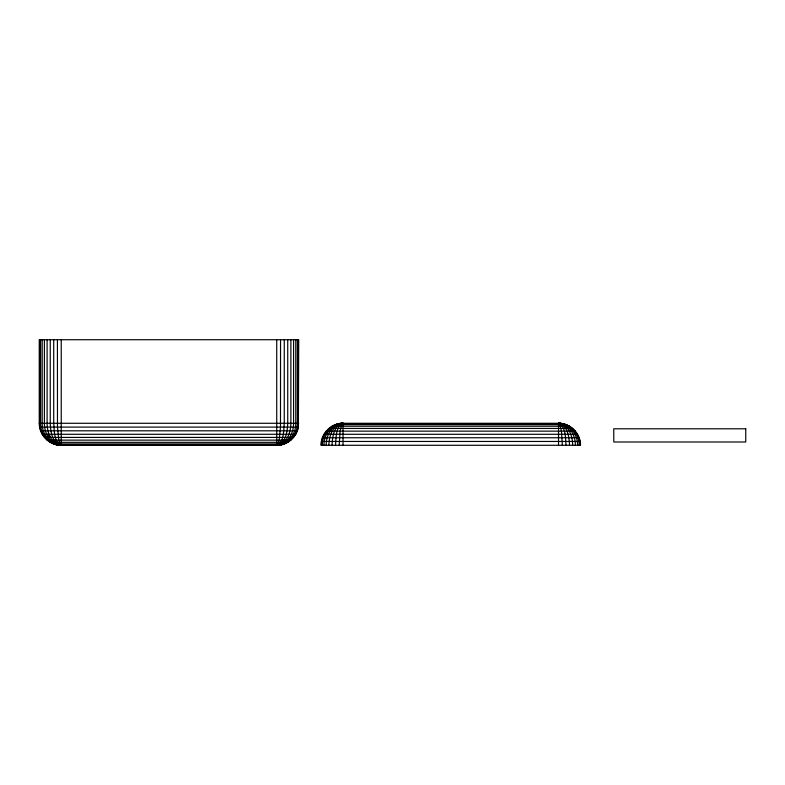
<?xml version="1.0" encoding="UTF-8"?>
<svg xmlns="http://www.w3.org/2000/svg" width="785" height="785" viewBox="0 0 785 785"><rect width="100%" height="100%" fill="white"/><g stroke="black" fill="none" stroke-linecap="round" stroke-linejoin="round"><path stroke-width="1.18" d="M339.208 445.272L340.101 431.142L341.72 424.606L343.025 423.282L558.528 423.282C570.283 423.086 580.714 433.516 580.517 445.272L321.036 445.272C320.839 433.516 331.27 423.086 343.025 423.282L343.025 445.272M335.509 445.272C336.225 438.04 335.411 426.922 343.025 423.282C331.329 423.095 321.153 433.654 321.369 445.272M332.035 445.272C332.379 437.363 333.723 425.284 343.025 423.282C331.476 423.174 322.115 434.026 322.37 445.272M328.895 445.272C328.895 436.421 332.742 424.253 343.025 423.282C331.741 423.331 323.724 434.645 323.989 445.272M326.187 445.272C325.991 435.469 332.143 423.655 343.025 423.282M298.388 427.099L298.722 339.728L39.25 339.728L39.25 423.282C39.044 435.037 49.484 445.478 61.24 445.272L276.732 445.272C287.114 445.38 296.691 437.343 298.388 427.099L39.584 427.099M276.732 339.728L276.732 445.272L278.037 443.947L279.185 440.13L280.49 427.099L280.549 339.728M284.258 339.728L284.258 423.282C283.532 430.523 284.356 441.641 276.732 445.272C288.438 445.458 298.604 434.91 298.388 423.282L298.388 339.728M297.397 339.728L297.397 423.282C297.643 434.537 288.281 445.389 276.732 445.272C286.044 443.27 287.379 431.191 287.732 423.282L287.732 339.728M295.778 339.728L295.778 423.282C296.033 433.919 288.016 445.232 276.732 445.272C287.016 444.31 290.862 432.133 290.872 423.282L290.872 339.728M276.732 445.272C287.624 444.909 293.767 433.094 293.58 423.282L293.58 339.728M39.25 423.282L298.722 423.282M339.208 423.615L562.345 423.615M335.509 424.606L566.044 424.606M332.035 426.235L569.517 426.235M328.895 428.433L572.658 428.433M40.575 430.808L297.397 430.808M326.187 431.142L575.366 431.142M42.194 434.282L295.778 434.282M323.989 434.282L577.564 434.282M50.495 436.274L48.042 436.274L48.042 433.83M44.392 437.422L293.58 437.422M322.37 437.755L579.183 437.755M47.1 440.13L290.872 440.13M321.369 441.455L580.184 441.455M50.24 442.328L287.732 442.328M53.714 443.947L284.258 443.947M57.423 444.938L280.549 444.938M558.528 445.272L558.528 423.282C570.224 423.105 580.4 433.644 580.184 445.272M61.24 339.728L61.24 445.272C49.533 445.458 39.368 434.91 39.584 423.282L39.584 339.728M562.345 445.272L561.452 431.142L559.833 424.606L558.528 423.282C570.077 423.174 579.438 434.026 579.183 445.272M57.423 339.728L57.482 427.099L58.787 440.13L59.935 443.947L61.24 445.272C49.691 445.389 40.329 434.537 40.575 423.282L40.575 339.728M566.044 445.272C565.328 438.04 566.142 426.922 558.528 423.282C569.812 423.331 577.829 434.645 577.564 445.272M53.714 339.728L53.714 423.282C54.44 430.523 53.615 441.641 61.24 445.272C49.955 445.232 41.939 433.919 42.194 423.282L42.194 339.728M569.517 445.272C569.174 437.363 567.83 425.284 558.528 423.282C569.41 423.655 575.562 435.469 575.366 445.272M50.24 339.728L50.24 423.282C50.593 431.191 51.928 443.27 61.24 445.272C50.358 444.909 44.205 433.094 44.392 423.282L44.392 339.728M558.528 423.282C568.811 424.253 572.658 436.421 572.658 445.272M61.24 445.272C50.956 444.31 47.11 432.133 47.1 423.282L47.1 339.728M745.75 428.796L613.733 428.796L613.811 441.994L745.75 441.994L745.75 428.796"/></g></svg>
